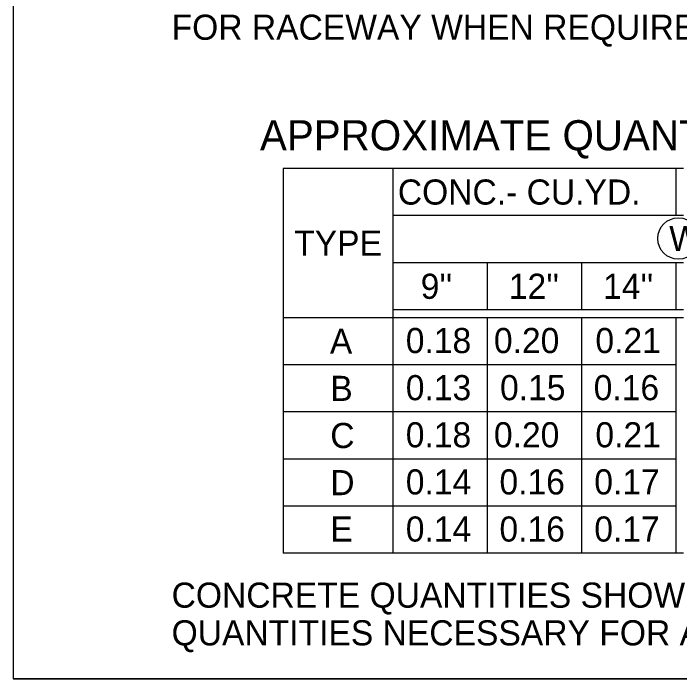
# Model space of a CAD drawing. Extents: x 1007 to 1035.5, y 1000.5 to 1021.5.
# Drawn here: x 1007 to 1012.3, y 1000.5 to 1005.79 of the extents above; entities that cross this region are included whole.
import ezdxf

# ---------------------------------------------------------------- set-up
doc = ezdxf.new("R2010")
doc.units = 0
for name, color, linetype in [('Level 1', 7, 'Continuous'), ('Level 10', 7, 'Continuous'), ('Level 11', 7, 'Continuous'), ('Level 2', 7, 'Continuous')]:
    doc.layers.add(name, color=color, linetype=linetype)

msp = doc.modelspace()

# ---------------------------------------------------------------- linework, layer by layer
at = {"layer": 'Level 1'}
msp.add_circle((1012.2931, 1004.0029), 0.1651, dxfattribs=at)
at = {"layer": 'Level 10'}
for p in [(1007, 1021.5), (1035.5, 1000.5)]:
    msp.add_line(p, (1007, 1000.5), dxfattribs=at)
at = {"layer": 'Level 11'}
msp.add_lwpolyline([(1007, 1000.5), (1035.5, 1000.5), (1035.5, 1021.5), (1007, 1021.5)], close=True, dxfattribs=at)
at = {"layer": 'Level 2'}
for p, q in [((1009.1461, 1004.5603), (1009.1461, 1003.3728)), ((1010.0211, 1004.5603), (1009.1461, 1004.5603)), ((1010.0211, 1004.5603), (1010.0211, 1003.8103)), ((1012.3336, 1004.5603), (1010.0211, 1004.5603)), ((1012.2711, 1004.5603), (1012.2711, 1004.1853)), ((1012.3336, 1004.1853), (1010.0211, 1004.1853)), ((1010.0211, 1003.8103), (1010.0211, 1001.4978)), ((1010.0211, 1003.8103), (1010.0211, 1003.4353)), ((1012.3336, 1003.8103), (1010.0211, 1003.8103)), ((1010.7711, 1003.8103), (1010.7711, 1003.4353)), ((1011.5211, 1003.8103), (1011.5211, 1003.4353)), ((1012.2711, 1003.8103), (1012.2711, 1003.4353)), ((1012.3336, 1003.4353), (1010.0211, 1003.4353)), ((1009.1461, 1003.3728), (1009.1461, 1001.4978)), ((1010.0211, 1003.3728), (1009.1461, 1003.3728)), ((1010.0211, 1003.3728), (1010.0211, 1001.4978)), ((1012.3336, 1003.3728), (1010.0211, 1003.3728)), ((1010.7711, 1003.3728), (1010.7711, 1001.4978)), ((1011.5211, 1003.3728), (1011.5211, 1001.4978)), ((1012.2711, 1003.3728), (1012.2711, 1001.4978)), ((1010.0211, 1002.9978), (1009.1461, 1002.9978)), ((1012.2711, 1002.9978), (1010.0211, 1002.9978)), ((1010.0211, 1002.6228), (1009.1461, 1002.6228)), ((1012.2711, 1002.6228), (1010.0211, 1002.6228)), ((1010.0211, 1002.2478), (1009.1461, 1002.2478)), ((1012.2711, 1002.2478), (1010.0211, 1002.2478)), ((1010.0211, 1001.8728), (1009.1461, 1001.8728)), ((1012.2711, 1001.8728), (1010.0211, 1001.8728)), ((1010.0211, 1001.4978), (1009.1461, 1001.4978)), ((1012.3336, 1001.4978), (1010.0211, 1001.4978))]:
    msp.add_line(p, q, dxfattribs=at)

# ---------------------------------------------------------------- texts
at = {"layer": 'Level 1'}
for s, height, p in [('FOR RACEWAY WHEN REQUIRED.', 0.2, (1008.2595, 1005.5843)), ('APPROXIMATE QUANTITIES PER LINEAR FOOT', 0.24, (1008.9626, 1004.7046)), ('CONC.- CU.YD.', 0.2, (1010.0595, 1004.2728)), ('W', 0.2, (1012.2191, 1003.9029)), ('TYPE', 0.2, (1009.2348, 1003.8665)), ("9''", 0.2, (1010.2417, 1003.5228)), ("12''", 0.2, (1010.9429, 1003.5228)), ("14''", 0.2, (1011.6928, 1003.5228)), ('A', 0.2, (1009.519, 1003.0853)), ('0.18', 0.2, (1010.123, 1003.091)), ('0.20', 0.2, (1010.8243, 1003.091)), ('0.21', 0.2, (1011.6318, 1003.091)), ('B', 0.2, (1009.5222, 1002.7103)), ('0.13', 0.2, (1010.123, 1002.716)), ('0.15', 0.2, (1010.873, 1002.716)), ('0.16', 0.2, (1011.6183, 1002.716)), ('C', 0.2, (1009.5222, 1002.3353)), ('0.18', 0.2, (1010.123, 1002.341)), ('0.20', 0.2, (1010.8243, 1002.341)), ('0.21', 0.2, (1011.6318, 1002.341)), ('D', 0.2, (1009.5222, 1001.9603)), ('0.14', 0.2, (1010.123, 1001.966)), ('0.16', 0.2, (1010.8683, 1001.966)), ('0.17', 0.2, (1011.623, 1001.966)), ('E', 0.2, (1009.523, 1001.5911)), ('0.14', 0.2, (1010.123, 1001.591)), ('0.16', 0.2, (1010.8683, 1001.591)), ('0.17', 0.2, (1011.623, 1001.591)), ("CONCRETE QUANTITIES SHOWN INCLUDE 8'' BASE THICKNESS FOR TYPE A, BUT DO NOT INCLUDE", 0.2, (1008.2595, 1001.0648)), ('QUANTITIES NECESSARY FOR ASPHALT OVERLAY THICKNESS SHOWN FOR TYPE D AND E.', 0.2, (1008.2595, 1000.7648))]:
    msp.add_text(s, height=height, dxfattribs=at).set_placement(p)

doc.saveas('drawing.dxf')
